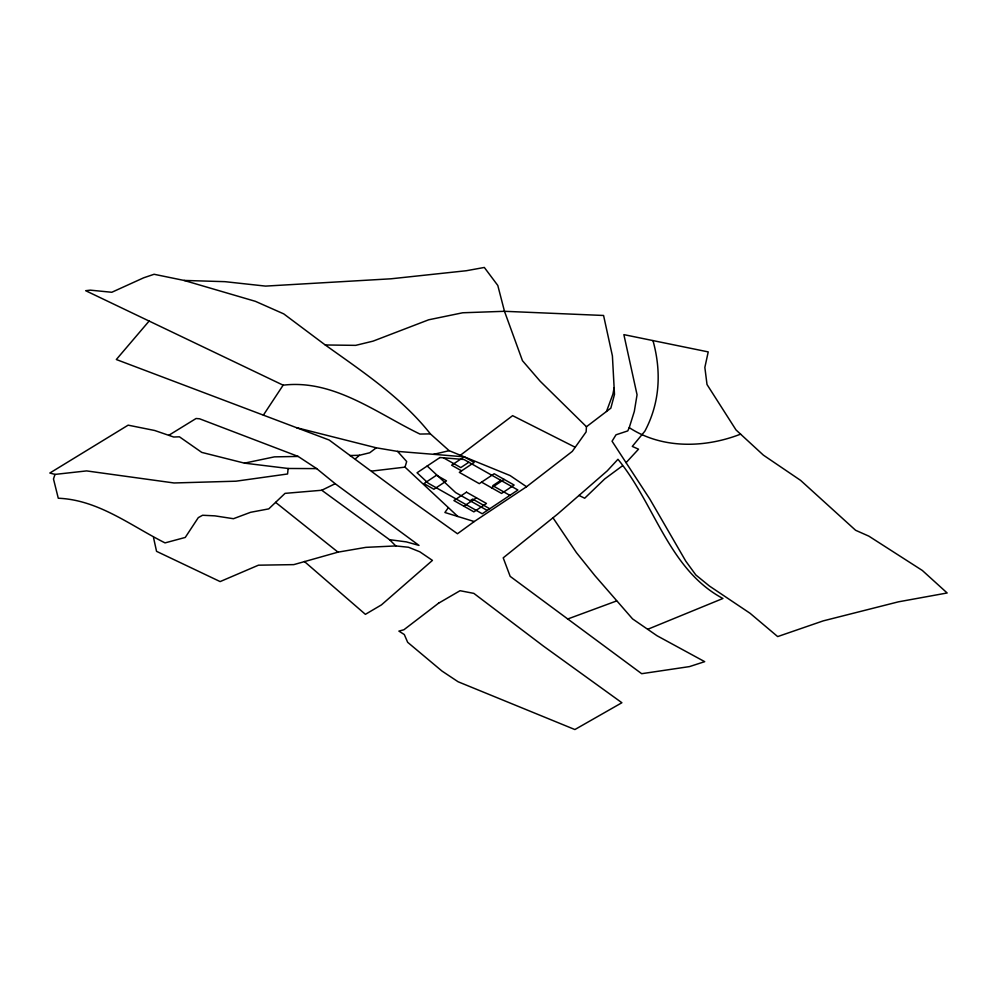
<?xml version="1.0" encoding="UTF-8"?>
<svg xmlns="http://www.w3.org/2000/svg" width="997" height="997" viewBox="0 0 997 997"><rect width="100%" height="100%" fill="white"/><g stroke="black" fill="none" stroke-linecap="round" stroke-linejoin="round"><path stroke-width="1.5" d="M526.541 486.735L510.078 475.557L449.173 450.681L430.38 433.882L419.936 434.056C376.642 413.169 333.671 379.072 283.136 385.178L85.667 290.7L90.291 290.152L111.801 292.271L143.668 277.802L154.086 274.275L184.021 280.431L255.394 301.331L283.759 313.893L325.259 344.974L355.667 345.361L373.065 341.136L428.698 319.788L462.708 312.771L504.482 311.301L603.571 315.476L612.407 355.904L614.488 394.426L610.837 408.159L586.46 426.741L586.124 431.9L572.278 451.404L526.541 486.735L474.248 521.543L457.473 533.744L405.754 496.793L329.16 440.026L116.325 359.518L149.114 321.059M288.145 468.478L287.56 473.986L235.99 481.19L174.039 482.972L86.589 470.908L54.985 474.41L49.85 473.027L128.139 425.158L154.685 430.492L173.69 437.022L179.435 436.811L201.768 452.401L244.477 463.144L288.145 468.478L316.672 468.615L335.191 483.707L419.002 545.409L406.327 541.882L389.553 539.689L321.769 490.25L285.042 493.365L268.766 508.881L250.596 512.296L233.435 518.714L214.891 515.86L202.578 515.262L198.303 517.617L185.255 537.445L165.041 542.891C130.632 525.656 98.404 499.846 58.275 498.238L53.489 478.971L54.985 474.41M614.127 387.821L612.906 394.214L606.488 411.462M457.885 516.496L405.006 467.132L406.689 461.536L397.566 451.392L376.28 447.803L296.483 427.663M629.244 427.626L634.316 411.425L637.058 394.775L623.873 334.631L708.219 351.904L704.854 367.419L707.01 384.518L736.01 429.931L763.378 455.131L800.616 480.392L855.588 530.267L868.861 536.149L922.325 570.458L947.15 592.978L898.384 601.839L823.21 620.882L777.672 636.585L750.08 613.292L709.44 586.049L695.844 574.97L685.811 561.199L649.77 498.986L612.058 441.222L616.009 434.804L627.774 430.903L629.244 427.626C662.095 449.149 704.954 448.064 740.597 434.144M263.37 415.138L283.136 385.178M448.376 507.623L444.899 512.495L474.248 521.543M626.066 462.67L638.529 449.186L632.285 446.407L644.872 431.153A412.783 215.065 16.9 0 0 656.861 395.024A412.01 214.667 16.9 0 0 653.359 341.996L652.91 340.575M355.381 458.832L359.443 455.28L369.737 452.763L376.28 447.803M552.986 517.792L576.416 552.612L594.947 575.693L632.547 618.888L656.998 635.725L704.692 661.659L689.513 666.594L641.682 673.698L510.177 576.378L503.211 557.846L557.51 514.153L607.223 470.883L617.953 459.293C654.879 504.121 668.738 569.561 722.912 598.487L647.689 629.306M460.39 455.255L512.62 415.662L575.219 447.267M622.377 465.873L604.718 478.934L584.691 498.226L579.008 495.447M481.576 482.137L501.553 493.428L514.14 485.053L494.163 473.762L479.295 483.657L459.318 472.354L474.186 462.458L464.191 456.813L451.616 465.188L461.599 470.833M468.839 462.247L460.801 467.593L443.528 457.835M470.11 500.756L472.64 499.073L489.751 508.757M500.806 480.33L492.767 485.676L509.891 495.359M463.892 506.202L476.466 497.827M491.571 487.782L504.146 479.407M168.755 435.328L196.073 418.503L199.574 418.79L298.165 456.439L316.672 468.615M321.769 490.25L335.191 483.707M567.555 619.062L616.62 600.942M304.372 561.485L365.401 614.339L381.465 604.867L432.436 560.401L419.812 551.802L408.496 547.253L395.809 545.932L365.924 547.353L338.008 552.151L293.779 564.626L258.447 565.187L220.138 581.587L156.554 551.341L153.501 537.495M449.173 450.681L433.707 454.333M244.477 463.144L274.412 456.863L298.165 456.439M371.831 471.07L405.006 467.132M349.847 455.542L359.443 455.28M184.021 280.431L224.948 281.665L265.576 286.102L390.974 278.799L466.297 270.735L484.33 267.458L497.802 285.478L504.482 311.301L522.465 360.702L540.175 381.24L586.46 426.741M397.566 451.392L464.203 456.813M487.234 510.439L455.629 492.568L427.19 466.023M325.259 344.974C362.634 371.744 401.666 397.516 430.38 433.882M275.608 502.376L338.008 552.151M389.553 539.689L395.809 545.932M438.568 603.21L403.897 629.755L398.9 631.113L404.308 634.541L407.661 642.305L441.97 671.043L458.097 681.761L574.883 729.542L621.891 702.735L543.365 646.056L473.837 593.377L460.053 590.71L438.568 603.21M439.939 457.536L417.058 472.765L428.274 483.246L482.236 513.767L517.917 490.013L463.966 459.492L439.939 457.536M436.512 475.233L423.937 483.607L433.919 489.253L446.506 480.878L436.512 475.233M466.484 492.182L453.897 500.556L473.874 511.86L486.461 503.485L466.484 492.182"/></g></svg>
